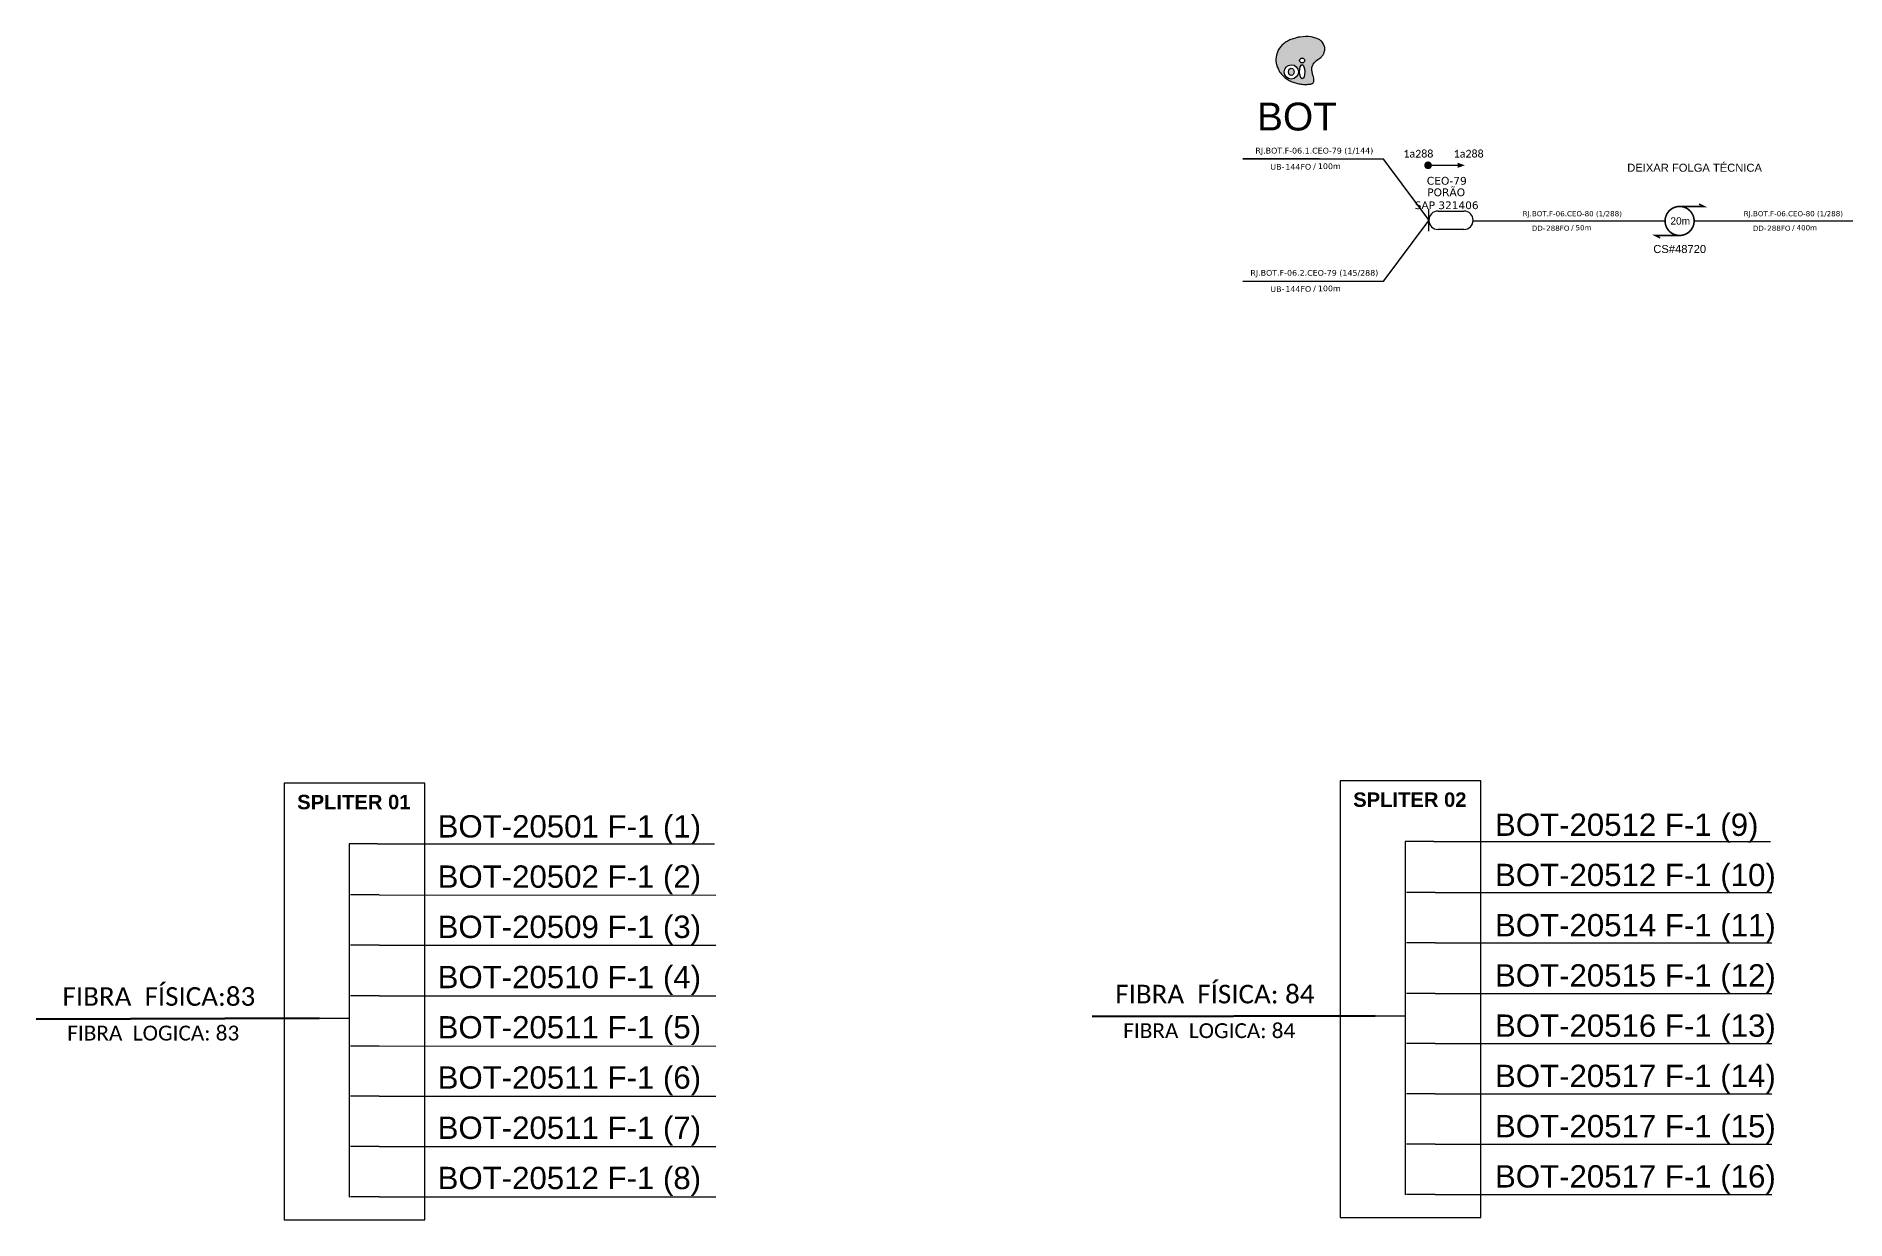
# Model space of a CAD drawing. Header units: millimetres. Extents: x 4089310 to 4461670, y -135350 to 284039.
# Drawn here: x 4089310 to 4190408, y 217898 to 284039 of the extents above; entities that cross this region are included whole.
import ezdxf
from ezdxf.enums import TextEntityAlignment as Align

# ---------------------------------------------------------------- set-up
doc = ezdxf.new("R2010")
doc.units = ezdxf.units.MM
for name, color, linetype in [('20.4-CEO', 1, 'Continuous'), ('20.5-CABO AÉREO', 1, 'Continuous'), ('SETA', 7, 'Continuous')]:
    doc.layers.add(name, color=color, linetype=linetype)
doc.layers.add('40.1-ETIQUETAS', color=1, linetype='Continuous', lineweight=20)
doc.styles.add('ARIAL', font='arial.ttf')
doc.styles.add('siredit', font='verdana.ttf')
doc.styles.get("Standard").update_dxf_attribs({"font": 'arial.ttf'})

# ---------------------------------------------------------------- blocks, each defined once
blk = doc.blocks.new('OI')
h = blk.add_hatch(color=40)
edge = h.paths.add_edge_path()
edge.add_spline(control_points=[(4.35, -0.67), (3.92, -0.99), (3.26, -1.5), (2.81, -2.59), (2.9, -3.5), (3.06, -4.27), (3.31, -4.85), (3.37, -5.39), (3.4, -5.88), (3.2, -6.4), (2.54, -6.61), (1.65, -6.63), (0.55, -6.67), (-0.56, -6.42), (-1.61, -6.14), (-2.77, -5.61), (-3.92, -4.77), (-4.89, -3.7), (-5.34, -2.65), (-5.6, -1.94), (-5.85, -0.96), (-5.71, 0.47), (-5.1, 2.02), (-4.14, 3.02), (-3.3, 3.61), (-2.37, 4.16), (-1.36, 4.44), (-0.56, 4.7), (0.79, 4.85), (2.24, 4.97), (3.79, 4.57), (4.67, 4.21), (5.44, 3.65), (5.76, 2.99), (6.03, 2.21), (6.01, 1.46), (5.72, 0.64), (5.31, 0.08), (4.88, -0.38), (4.51, -0.55), (4.35, -0.67)], knot_values=[0, 0, 0, 0, 1.60434, 2.417191, 3.427595, 4.282808, 4.776746, 5.304182, 5.888771, 6.258406, 6.858137, 7.79129, 8.986195, 10.124242, 11.187857, 12.242908, 13.953784, 15.414161, 16.515391, 17.349188, 17.675853, 19.552021, 21.515531, 22.568638, 23.63245, 24.621084, 25.782718, 26.745347, 27.142653, 29.870543, 31.004649, 31.921532, 32.709589, 33.801391, 34.042471, 35.192333, 35.971461, 36.628871, 37.254359, 37.836911, 37.836911, 37.836911, 37.836911], degree=3, periodic=0)
h.paths.add_polyline_path([(1.13, -0.87, -1), (-0.04, -0.87, -1)], flags=16)
edge = h.paths.add_edge_path(flags=16)
edge.add_ellipse((0.56, -3.59), major_axis=(-0.02, 1.71), ratio=0.361305, start_angle=0, end_angle=360)
h.paths.add_polyline_path([(-0.36, -3.62, -1), (-3.8, -3.62, -1)], flags=16)
edge = h.paths.add_edge_path(flags=0)
edge.add_ellipse((-2.08, -3.62), major_axis=(0, 0.885), ratio=0.758294, start_angle=0, end_angle=360)
at = {"color": 40}
for centre, radius in [((-2.08, -3.62), 1.72), ((0.54, -0.87), 0.587)]:
    blk.add_circle(centre, radius, dxfattribs=at)
blk.add_ellipse((-2.08, -3.62), major_axis=(0, 0.885), ratio=0.758294, start_param=-3.141592653589791, end_param=3.141592653589791, dxfattribs=at)
blk.add_ellipse((0.56, -3.59), major_axis=(-0.02, 1.71), ratio=0.361305, dxfattribs=at)
at = {"color": 40, "start_tangent": (-0.800898, -0.598801), "end_tangent": (-0.800898, -0.598801)}
blk.add_spline([(4.35, -0.67), (3.2, -1.78), (2.9, -2.54), (2.92, -3.55), (3.12, -4.38), (3.28, -4.85), (3.37, -5.37), (3.35, -5.95), (3.2, -6.29), (2.66, -6.55), (1.73, -6.63), (0.54, -6.62), (-0.58, -6.41), (-1.6, -6.11), (-2.56, -5.67), (-3.95, -4.67), (-4.89, -3.56), (-5.37, -2.56), (-5.64, -1.78), (-5.72, -1.46), (-5.63, 0.42), (-4.84, 2.22), (-4.13, 2.99), (-3.27, 3.62), (-2.4, 4.09), (-1.3, 4.47), (-0.37, 4.72), (0.02, 4.77), (2.75, 4.8), (3.85, 4.53), (4.69, 4.16), (5.31, 3.68), (5.85, 2.73), (5.93, 2.5), (5.94, 1.35), (5.67, 0.62), (5.29, 0.08), (4.84, -0.36), (4.35, -0.67)], degree=3, dxfattribs=at)

msp = doc.modelspace()

# ---------------------------------------------------------------- linework, layer by layer
at = {"color": 7, "linetype": 'Continuous'}
for p, q in [((4106787, 238910), (4106787, 219163)), ((4108386, 238910), (4106787, 238910)), ((4165783, 239045), (4165783, 219297)), ((4167383, 239045), (4165783, 239045)), ((4108467, 236053), (4106868, 236053)), ((4167463, 236187), (4165864, 236187)), ((4108467, 233237), (4106868, 233237)), ((4167463, 233372), (4165864, 233372)), ((4167463, 230543), (4165864, 230543)), ((4108467, 230408), (4106868, 230408)), ((4105127, 229167), (4106780, 229167)), ((4164124, 229301), (4165776, 229301)), ((4108467, 227606), (4106868, 227606)), ((4167463, 227741), (4165864, 227741)), ((4108467, 224802), (4106868, 224802)), ((4167463, 224937), (4165864, 224937)), ((4108467, 221988), (4106868, 221988)), ((4167463, 222123), (4165864, 222123)), ((4108467, 219180), (4106868, 219180)), ((4167463, 219314), (4165864, 219314))]:
    msp.add_line(p, q, dxfattribs=at)
at = {"color": 10, "linetype": 'Continuous'}
for p, q in [((4108386, 238910), (4127198, 238904)), ((4167383, 239045), (4186195, 239039)), ((4108467, 236053), (4127279, 236047)), ((4167463, 236187), (4186276, 236182)), ((4108467, 233243), (4127279, 233237)), ((4167463, 233377), (4186276, 233372)), ((4167463, 230549), (4186276, 230543)), ((4108467, 230414), (4127279, 230408)), ((4108467, 227612), (4127279, 227606)), ((4167463, 227746), (4186276, 227741)), ((4108467, 224808), (4127279, 224802)), ((4167463, 224943), (4186276, 224937)), ((4108467, 221994), (4127279, 221988)), ((4167463, 222128), (4186276, 222123)), ((4108466, 219180), (4127279, 219174)), ((4167463, 219314), (4186275, 219308))]:
    msp.add_line(p, q, dxfattribs=at)
at = {"color": 1, "linetype": 'Continuous', "lineweight": 60}
for p, q in [((4105127, 229167), (4089310, 229116)), ((4164124, 229301), (4148307, 229251))]:
    msp.add_line(p, q, dxfattribs=at)
at = {"color": 0}
for points, const_width in [([(4166962, 276823, 1), (4167177, 276824, 1)], 215), ([(4181123, 274524, 1.0000125), (4181123, 272902, 0.9999784)], 90.1)]:
    msp.add_lwpolyline(points, format="xyb", close=True, dxfattribs=dict(at, const_width=const_width))
at = {"color": 0, "const_width": 84.5}
for points in [[(4181123, 274524), (4182474, 274524), (4182204, 274660)], [(4181123, 272902), (4179771, 272902), (4180041, 272767)]]:
    msp.add_lwpolyline(points, dxfattribs=at)
at = {"color": 7}
for points in [[(4103163, 217898), (4111020, 217898), (4111020, 242295), (4103163, 242295)], [(4162160, 218032), (4170017, 218032), (4170017, 242429), (4162160, 242429)]]:
    msp.add_lwpolyline(points, close=True, dxfattribs=at)
at = {"layer": '20.4-CEO', "color": 0}
for p, q in [((4167630, 274269), (4169071, 274269)), ((4169071, 273241), (4167630, 273241))]:
    msp.add_line(p, q, dxfattribs=at)
at = {"layer": '20.4-CEO', "color": 0, "const_width": 85.8}
for points in [[(4156710, 277185), (4164569, 277175), (4167117, 273755)], [(4156710, 270340), (4164569, 270337), (4167117, 273755)]]:
    msp.add_lwpolyline(points, dxfattribs=at)
at = {"layer": '20.4-CEO', "color": 0}
msp.add_lwpolyline([(4167117, 273136), (4167117, 274374)], dxfattribs=at)
for centre, start, end in [((4167630, 273755), 90, 270), ((4169071, 273755), 270, 90)]:
    msp.add_arc(centre, 514, start, end, dxfattribs=at)
at = {"layer": '20.5-CABO AÉREO', "color": 0, "ltscale": 8, "const_width": 85.8}
for points in [[(4169583, 273713), (4180312, 273713)], [(4181934, 273713), (4192662, 273713)]]:
    msp.add_lwpolyline(points, dxfattribs=at)
at = {"layer": 'SETA', "color": 0}
msp.add_lwpolyline([(4167069, 276823), (4168936, 276823)], dxfattribs=at)
msp.add_solid([(4168731, 276966), (4169124, 276825), (4168732, 276680)], dxfattribs=at)

# ---------------------------------------------------------------- block references
at = {"color": 7, "xscale": 231.8056830853001, "yscale": 231.8056796125788, "zscale": 231.805680881753, "rotation": 0.1532885625447554}
msp.add_blockref('OI', (4159907, 282883), dxfattribs=at)

# ---------------------------------------------------------------- texts
at = {"color": 0, "style": 'ARIAL'}
msp.add_text('BOT', height=1557.3, dxfattribs=at).set_placement((4157512, 278769))
for s, height, p in [('DEIXAR FOLGA TÉCNICA', 447.06, (4178196, 276466)), ('CS#48720', 447.1, (4179652, 271924))]:
    msp.add_text(s, height=height, rotation=359.98667, dxfattribs=at).set_placement(p)
at = {"color": 0}
msp.add_text('20m', height=405.5, dxfattribs=at).set_placement((4180608, 273510))
at = {"color": 0, "char_height": 429.15, "width": 31680.73, "attachment_point": 5, "rotation": 359.91656}
for insert in [(4166528, 277470), (4169338, 277470)]:
    msp.add_mtext('{\\fCalibri|b0|i0|c0|p34;\\C256;1a288}', dxfattribs=dict(at, insert=insert))
at = {"attachment_point": 5}
for s, insert, char_height, width in [('{\\fArial|b1|i0|c0|p34;\\H1x;\\C10;SPLITER 01}', (4107056, 241236), 807.24, 7857.39), ('\\C10;\\fArial|b1|i0|c0|p34;\\H1x;SPLITER 02', (4166053, 241371), 807.24, 7857.39), ('\\C7;\\fArial|b0|i0|;\\H1.0273588255048;01 ', (4108997, 239429), 807.24, 1618.87), ('\\C7;\\fArial|b0|i0|;\\H1.0273588255048;01 ', (4167994, 239563), 807.24, 1618.87), ('\\C7;\\fArial|b0|i0|;\\H1.0273588255048;02 ', (4108973, 236700), 807.24, 1708.9), ('\\C7;\\fArial|b0|i0|;\\H1.0273588255048;02 ', (4167970, 236835), 807.24, 1708.9), ('\\C7;\\fArial|b0|i0|;\\H1.0273588255048;03 ', (4108973, 233950), 807.24, 1571.48), ('\\C7;\\fArial|b0|i0|;\\H1.0273588255048;03 ', (4167970, 234085), 807.24, 1571.48), ('{\\fCalibri|b0|i0|c0|p34;\\C7;FIBRA  FÍSICA:83}', (4096163, 230371), 1039.44, 15714.77), ('\\C7;\\fArial|b0|i0|;\\H1.0273588255048;04 ', (4108905, 231157), 807.24, 1708.9), ('{\\fCalibri|b0|i0|c0|p34;\\C7;FIBRA  FÍSICA: 84}', (4155159, 230505), 1039.44, 15714.77), ('\\C7;\\fArial|b0|i0|;\\H1.0273588255048;04 ', (4167901, 231292), 807.24, 1708.9), ('\\C7;\\fArial|b0|i0|;\\H1.0273588255048;1', (4105051, 229997), 807.24, 799.57), ('\\C7;\\fArial|b0|i0|;\\H1.0273588255048;1', (4164048, 230131), 807.24, 799.57), ('{\\fCalibri|b0|i0|c0|p34;\\C7;FIBRA  LOGICA: 83}', (4095848, 228328), 831.6, 15714.77), ('{\\fCalibri|b0|i0|c0|p34;\\C7;FIBRA  LOGICA: 84}', (4154845, 228462), 831.6, 15714.77), ('\\C7;\\fArial|b0|i0|;\\H1.0273588255048;05 ', (4108846, 228241), 807.24, 2101.77), ('\\C7;\\fArial|b0|i0|;\\H1.0273588255048;05 ', (4167842, 228376), 807.24, 2101.77), ('\\C7;\\fArial|b0|i0|;\\H1.0273588255048;06 ', (4108905, 225450), 807.24, 1708.9), ('\\C7;\\fArial|b0|i0|;\\H1.0273588255048;06 ', (4167901, 225585), 807.24, 1708.9), ('\\C7;\\fArial|b0|i0|;\\H1.0273588255048;07 ', (4108905, 222557), 807.24, 1708.9), ('\\C7;\\fArial|b0|i0|;\\H1.0273588255048;07 ', (4167901, 222692), 807.24, 1708.9), ('\\C7;\\fArial|b0|i0|;\\H1.0273588255048;08 ', (4108905, 219807), 807.24, 1708.9), ('\\C7;\\fArial|b0|i0|;\\H1.0273588255048;08 ', (4167901, 219942), 807.24, 1708.9)]:
    msp.add_mtext(s, dxfattribs=dict(at, insert=insert, char_height=char_height, width=width))
at = {"insert": (4170810, 229963), "char_height": 1247.34, "width": 26662.8, "attachment_point": 4, "line_spacing_factor": 1.35, "style": 'ARIAL'}
msp.add_mtext('BOT-20512 F-1 (9)\\PBOT-20512 F-1 (10)\\PBOT-20514 F-1 (11)\\PBOT-20515 F-1 (12)\\PBOT-20516 F-1 (13)\\PBOT-20517 F-1 (14)\\PBOT-20517 F-1 (15)\\PBOT-20517 F-1 (16)', dxfattribs=at)
at = {"insert": (4111737, 229872), "char_height": 1247.34, "attachment_point": 4, "line_spacing_factor": 1.35, "style": 'ARIAL'}
msp.add_mtext('BOT-20501 F-1 (1)\\PBOT-20502 F-1 (2)\\PBOT-20509 F-1 (3)\\PBOT-20510 F-1 (4)\\PBOT-20511 F-1 (5)\\PBOT-20511 F-1 (6)\\PBOT-20511 F-1 (7)\\PBOT-20512 F-1 (8)', dxfattribs=at)
at = {"layer": '20.4-CEO', "color": 0, "style": 'siredit'}
for s, height, p in [('CEO-79', 435.1, (4168116, 275958)), ('PORÃO', 435.1, (4168079, 275315)), ('          SAP 321406', 429.15, (4167174, 274590))]:
    msp.add_text(s, height=height, dxfattribs=at).set_placement(p, align=Align.MIDDLE_CENTER)
at = {"layer": '40.1-ETIQUETAS', "color": 0, "style": 'siredit'}
for s, height, p in [('RJ.BOT.F-06.1.CEO-79 (1/144)', 321.86, (4160715, 277643)), ('RJ.BOT.F-06.CEO-80 (1/288)', 289.68, (4175127, 274120)), ('RJ.BOT.F-06.CEO-80 (1/288)', 289.68, (4187478, 274120)), ('RJ.BOT.F-06.2.CEO-79 (145/288)', 321.86, (4160715, 270814))]:
    msp.add_text(s, height=height, dxfattribs=at).set_placement(p, align=Align.MIDDLE_CENTER)
for s, height, p in [('UB-', 321.9, (4159042, 276738)), ('144FO', 321.9, (4160540, 276742)), ('/', 322, (4160801, 276772)), ('DD-', 289.7, (4173621, 273305)), ('288FO', 289.7, (4174969, 273309)), ('/', 290, (4175197, 273336)), ('DD-', 289.7, (4185972, 273305)), ('288FO', 289.7, (4187320, 273309)), ('/', 290, (4187548, 273336)), ('UB-', 321.9, (4159042, 269908)), ('144FO', 321.9, (4160540, 269913)), ('/', 322, (4160801, 269943))]:
    msp.add_text(s, height=height, dxfattribs=at).set_placement(p, align=Align.MIDDLE_RIGHT)
for s, height, p in [('100m', 321.9, (4160915, 276772)), ('50m', 289.7, (4175306, 273336)), ('400m', 289.7, (4187657, 273336)), ('100m', 321.9, (4160915, 269943))]:
    msp.add_text(s, height=height, dxfattribs=at).set_placement(p, align=Align.MIDDLE_LEFT)

doc.saveas('drawing.dxf')
